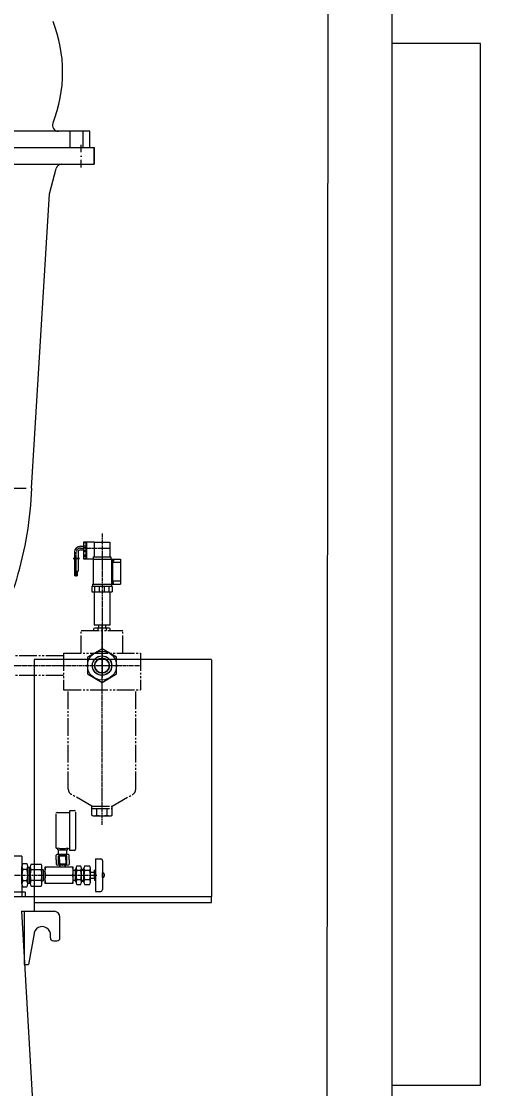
# Model space of a CAD drawing. Header units: inches. Extents: x 0 to 26418, y 0 to 20128.
# Drawn here: x 5720 to 6518, y 13904 to 15707 of the extents above; entities that cross this region are included whole.
import ezdxf

# ---------------------------------------------------------------- set-up
doc = ezdxf.new("R2010")
doc.units = ezdxf.units.IN
doc.header["$MEASUREMENT"] = 0
for name, pattern in [('CENTER', [50.8, 31.75, -6.35, 6.35, -6.35]), ('CHAIN', [0.7087, 0.4724, -0.0591, 0.1181, -0.0591]), ('DASHDOT', [25.4, 12.7, -6.35, 0, -6.35]), ('EB_DASHDOTDOT', [45, 30, -3, 3, -3, 3, -3])]:
    doc.linetypes.add(name, pattern=pattern)
doc.layers.get('Defpoints').update_dxf_attribs({"lineweight": 5})
for name, color, linetype, lineweight in [('CAXA0', 7, 'Continuous', 5), ('CAXA1', 5, 'CENTER', 5), ('CAXA尺寸线层', 3, 'Continuous', 5), ('CAXA细实线层', 7, 'Continuous', 5), ('EB0_1', 7, 'Continuous', 5), ('细实线层', 7, 'Continuous', 5)]:
    doc.layers.add(name, color=color, linetype=linetype, lineweight=lineweight)
doc.styles.add('Roman', font='arial.ttf')
doc.styles.get("Standard").update_dxf_attribs({"font": 'arial.ttf'})
doc.dimstyles.new('ISO-25', dxfattribs={"dimscale": 30, "dimtxt": 1.5, "dimasz": 1.5, "dimexe": 2, "dimexo": 2, "dimtad": 1, "dimtih": 1, "dimtoh": 1, "dimdec": 1, "dimlfac": 0.03937, "dimdsep": 46, "dimtxsty": 'Standard', "dimcen": 2.5, "dimclrd": 7, "dimclre": 7, "dimclrt": 7, "dimadec": 0, "dimazin": 0, "dimtfac": 1, "dimtdec": 1, "dimtmove": 0, "dimatfit": 3, "dimfxl": 1, "dimlwd": 5, "dimlwe": 5, "dimarcsym": 0})

# ---------------------------------------------------------------- blocks, each defined once
blk = doc.blocks.new('*D34')
at = {"color": 7, "linetype": 'Continuous', "lineweight": 5, "transparency": 16777216}
for p, q in [((6040.5, 17398.3), (7052.5, 17398.3)), ((6992.5, 17353.3), (6992.5, 15541.1)), ((6992.5, 13798.3), (6992.5, 15335)), ((6506, 13753.3), (7052.5, 13753.3))]:
    blk.add_line(p, q, dxfattribs=at)
at = {"color": 7, "transparency": 16777216}
for points in [[(6985, 17353.3), (7000, 17353.3), (6992.5, 17398.3)], [(6985, 13798.3), (7000, 13798.3), (6992.5, 13753.3)]]:
    blk.add_solid(points, dxfattribs=at)
at = {"layer": 'Defpoints', "color": 0, "transparency": 16777216}
for p in [(5980.5, 17398.3), (6446, 13753.3), (6992.5, 13753.3)]:
    blk.add_point(p, dxfattribs=at)
at = {"color": 7, "lineweight": 5, "transparency": 16777216, "insert": (6992.5, 15438.1), "char_height": 165, "attachment_point": 5, "style": 'Roman'}
blk.add_mtext('143.5', dxfattribs=at)

msp = doc.modelspace()

# ---------------------------------------------------------------- linework, layer by layer
at = {"color": 7, "lineweight": 5}
for p, q in [((6238.19, 16453.28), (6236.05, 13753.28)), ((6346.04, 16453.28), (6346.04, 13753.28)), ((6496.04, 15669.28), (6346.04, 15669.28)), ((6496.04, 13909.28), (6496.04, 15669.28)), ((5801.98, 15493.26), (5801.98, 15521.26)), ((5823.98, 15493.26), (5823.98, 15521.26)), ((5338.04, 15493.28), (5843.04, 15493.28)), ((5843.04, 15465.28), (5843.04, 15493.28)), ((5590.54, 15465.28), (5843.04, 15465.28)), ((5766.96, 15415.28), (5778.38, 15457.87)), ((5736.57, 14918.28), (5766.96, 15415.28)), ((6041.04, 14218.28), (6041.04, 14228.28)), ((6346.04, 13909.28), (6496.04, 13909.28))]:
    msp.add_line(p, q, dxfattribs=at)
at = {"color": 7, "linetype": 'Continuous', "lineweight": 5}
for p, q in [((5345.54, 15493.28), (5835.54, 15493.28)), ((5842.53, 14826.78), (5824.51, 14826.78)), ((5824.53, 14826.78), (5824.53, 14806.78)), ((5824.53, 14825.97), (5828.53, 14825.97)), ((5828.53, 14826.78), (5828.53, 14806.78)), ((5829.53, 14826.78), (5829.53, 14806.78)), ((5842.53, 14826.78), (5842.53, 14802.28)), ((5842.53, 14826.78), (5869.53, 14826.78)), ((5869.53, 14826.78), (5869.53, 14802.28)), ((5809.53, 14809.78), (5809.53, 14799.99)), ((5815.53, 14809.78), (5815.53, 14799.99)), ((5819.53, 14819.78), (5824.53, 14819.78)), ((5819.53, 14813.78), (5824.53, 14813.78)), ((5824.53, 14820.43), (5828.53, 14820.43)), ((5824.53, 14818.78), (5824.53, 14798.78)), ((5824.53, 14817.97), (5828.53, 14817.97)), ((5824.53, 14813.13), (5828.53, 14813.13)), ((5824.53, 14811.24), (5828.53, 14811.24)), ((5824.53, 14805.13), (5828.53, 14805.13)), ((5824.53, 14803.24), (5828.53, 14803.24)), ((5828.53, 14818.78), (5828.53, 14798.78)), ((5829.53, 14818.78), (5829.53, 14798.78)), ((5807.53, 14799.99), (5817.71, 14799.99)), ((5807.53, 14798.99), (5817.71, 14798.99)), ((5809.53, 14801.78), (5809.53, 14791.99)), ((5809.53, 14798.99), (5809.53, 14777.79)), ((5815.53, 14801.78), (5815.53, 14791.99)), ((5815.53, 14798.99), (5815.53, 14777.79)), ((5824.53, 14799.6), (5828.53, 14799.6)), ((5824.53, 14798.78), (5841.03, 14798.78)), ((5841.03, 14802.28), (5841.03, 14798.28)), ((5841.03, 14802.28), (5871.03, 14802.28)), ((5841.03, 14798.28), (5887.03, 14798.28)), ((5841.03, 14798.28), (5841.03, 14755.78)), ((5841.03, 14794.28), (5841.03, 14790.28)), ((5871.03, 14802.28), (5871.03, 14798.28)), ((5872.03, 14798.28), (5872.03, 14755.78)), ((5872.03, 14790.28), (5872.03, 14751.77)), ((5874.03, 14798.28), (5874.03, 14755.78)), ((5874.03, 14798.09), (5875.53, 14798.09)), ((5874.03, 14794.59), (5875.53, 14794.59)), ((5874.03, 14792.78), (5887.03, 14792.78)), ((5875.53, 14798.09), (5875.53, 14794.59)), ((5887.03, 14798.28), (5887.03, 14755.78)), ((5809.53, 14777.79), (5815.53, 14777.79)), ((5810.28, 14769.95), (5810.28, 14777.79)), ((5811.78, 14769.95), (5810.28, 14769.95)), ((5811.78, 14769.95), (5811.78, 14777.79)), ((5813.28, 14769.95), (5813.28, 14777.79)), ((5814.78, 14769.95), (5813.28, 14769.95)), ((5814.78, 14769.95), (5814.78, 14777.79)), ((5873.03, 14751.77), (5839.03, 14751.77)), ((5839.03, 14751.77), (5839.03, 14742.78)), ((5840.03, 14755.78), (5840.03, 14751.77)), ((5840.03, 14755.78), (5887.03, 14755.78)), ((5844.05, 14742.78), (5844.05, 14751.77)), ((5851.63, 14742.78), (5851.63, 14751.77)), ((5860.4, 14742.78), (5860.4, 14751.77)), ((5868.01, 14742.78), (5868.01, 14751.77)), ((5872.03, 14755.78), (5872.03, 14751.77)), ((5873.03, 14751.77), (5873.03, 14742.78)), ((5874.03, 14761.28), (5887.03, 14761.28)), ((5874.03, 14759.48), (5875.53, 14759.48)), ((5874.03, 14755.98), (5875.53, 14755.98)), ((5875.53, 14755.98), (5875.53, 14759.48)), ((5839.03, 14742.78), (5873.03, 14742.78)), ((5842.53, 14742.78), (5842.53, 14686.78)), ((5869.53, 14742.78), (5869.53, 14686.78)), ((5842.18, 14677.59), (5842.18, 14680.76)), ((5869.54, 14686.78), (5842.53, 14686.78)), ((5866.43, 14681.78), (5845.64, 14681.78)), ((5849.11, 14680.76), (5849.11, 14677.59)), ((5850.04, 14686.78), (5850.04, 14681.78)), ((5862.04, 14686.78), (5862.04, 14681.78)), ((5862.97, 14680.76), (5862.97, 14677.59)), ((5869.89, 14677.59), (5869.89, 14680.76)), ((5856.03, 14646.58), (5831.52, 14632.43)), ((5880.54, 14632.43), (5856.03, 14646.58)), ((5741.04, 14629.28), (6041.04, 14629.28)), ((5741.04, 14628.28), (5741.04, 14228.28)), ((5831.52, 14632.43), (5831.52, 14604.13)), ((5880.54, 14604.13), (5880.54, 14632.43)), ((6041.04, 14628.28), (6041.04, 14228.28)), ((5831.52, 14604.13), (5856.03, 14589.98)), ((5856.03, 14589.98), (5880.54, 14604.13)), ((5780.03, 14370.28), (5801.03, 14370.28)), ((5801.03, 14373.53), (5809.03, 14373.53)), ((5801.03, 14372.53), (5801.03, 14306.03)), ((5811.03, 14370.53), (5811.03, 14308.03)), ((5778.03, 14367.28), (5778.03, 14311.28)), ((5778.56, 14290.28), (5778.56, 14298.28)), ((5780.03, 14309.28), (5781.53, 14309.28)), ((5797.76, 14299.28), (5781.3, 14299.28)), ((5781.53, 14307.28), (5781.53, 14310.36)), ((5781.53, 14307.28), (5797.53, 14307.28)), ((5782.28, 14306.83), (5782.28, 14307.28)), ((5782.28, 14299.28), (5782.28, 14306.83)), ((5782.28, 14299.28), (5796.78, 14299.28)), ((5783.78, 14296.78), (5783.78, 14299.28)), ((5784.05, 14290.28), (5784.05, 14298.28)), ((5795.02, 14290.28), (5795.02, 14298.28)), ((5795.28, 14296.78), (5795.28, 14299.28)), ((5796.78, 14306.83), (5796.78, 14307.28)), ((5796.78, 14299.28), (5796.78, 14306.83)), ((5797.53, 14307.28), (5797.53, 14310.36)), ((5797.53, 14309.28), (5801.03, 14309.28)), ((5800.5, 14290.28), (5800.5, 14298.28)), ((5809.03, 14306.03), (5801.03, 14306.03)), ((5720.53, 14296.28), (5585.53, 14296.28)), ((5720.53, 14296.28), (5720.53, 14228.28)), ((5722.03, 14283.91), (5729.04, 14283.91)), ((5735.99, 14282.75), (5753.07, 14282.75)), ((5778.56, 14290.28), (5778.56, 14282.28)), ((5797.76, 14281.28), (5781.3, 14281.28)), ((5782.53, 14296.78), (5796.53, 14296.78)), ((5782.53, 14283.28), (5782.53, 14296.78)), ((5782.53, 14283.28), (5796.53, 14283.28)), ((5784.05, 14290.28), (5784.05, 14282.28)), ((5784.53, 14277.78), (5784.53, 14281.28)), ((5787.03, 14282.28), (5787.03, 14283.28)), ((5787.03, 14282.28), (5792.03, 14282.28)), ((5792.03, 14282.28), (5792.03, 14283.28)), ((5794.53, 14277.78), (5794.53, 14281.28)), ((5795.02, 14290.28), (5795.02, 14282.28)), ((5796.53, 14283.28), (5796.53, 14296.78)), ((5800.5, 14290.28), (5800.5, 14282.28)), ((5813.3, 14279.87), (5820, 14279.87)), ((5826.68, 14279.87), (5835.38, 14279.87)), ((5845.03, 14291.78), (5845.03, 14264.28)), ((5845.03, 14291.78), (5854.03, 14291.78)), ((5857.03, 14288.78), (5857.03, 14239.78)), ((5720.53, 14249.56), (5720.53, 14279)), ((5729.04, 14274.09), (5722.03, 14274.09)), ((5730.53, 14249.56), (5730.53, 14279)), ((5730.53, 14277.78), (5734.53, 14277.78)), ((5733.53, 14250.78), (5733.53, 14277.78)), ((5734.53, 14278.13), (5734.53, 14264.28)), ((5734.53, 14250.42), (5734.53, 14264.28)), ((5753.07, 14273.52), (5735.99, 14273.52)), ((5754.53, 14250.42), (5754.53, 14278.13)), ((5754.53, 14273.78), (5756.53, 14273.78)), ((5756.53, 14273.78), (5756.53, 14254.78)), ((5756.53, 14271.28), (5759.53, 14270.43)), ((5807.53, 14277.78), (5759.53, 14277.78)), ((5759.53, 14277.58), (5759.53, 14250.78)), ((5760.71, 14264.28), (5806.38, 14264.28)), ((5807.53, 14250.78), (5807.53, 14277.78)), ((5807.53, 14272.88), (5810.53, 14272.88)), ((5810.53, 14274.28), (5812.15, 14274.28)), ((5810.53, 14274.28), (5810.53, 14254.28)), ((5812.15, 14252.59), (5812.15, 14275.97)), ((5820, 14272.07), (5813.3, 14272.07)), ((5821.15, 14252.59), (5821.15, 14275.97)), ((5821.15, 14274.28), (5825.53, 14274.28)), ((5825.53, 14252.59), (5825.53, 14275.97)), ((5835.38, 14272.07), (5826.68, 14272.07)), ((5836.53, 14252.59), (5836.53, 14275.97)), ((5836.53, 14269.28), (5843.53, 14269.28)), ((5843.53, 14259.28), (5843.53, 14272.51)), ((5845.03, 14272.51), (5843.53, 14272.51)), ((5843.53, 14269.28), (5843.53, 14255.51)), ((5845.03, 14264.28), (5845.03, 14236.78)), ((5857.03, 14260.28), (5857.03, 14268.28)), ((5857.03, 14268.28), (5858.73, 14268.28)), ((5859.74, 14264.68), (5859.74, 14263.88)), ((5860.13, 14264.68), (5859.74, 14264.68)), ((5860.13, 14263.88), (5859.74, 14263.88)), ((5729.04, 14254.46), (5722.03, 14254.46)), ((5722.03, 14244.65), (5729.04, 14244.65)), ((5730.53, 14250.78), (5734.53, 14250.78)), ((5753.07, 14255.04), (5735.99, 14255.04)), ((5735.99, 14245.8), (5753.07, 14245.8)), ((5754.53, 14254.78), (5756.53, 14254.78)), ((5756.53, 14257.28), (5759.54, 14258.13)), ((5759.53, 14250.78), (5807.53, 14250.78)), ((5807.53, 14255.68), (5810.53, 14255.68)), ((5810.53, 14254.28), (5812.15, 14254.28)), ((5820, 14256.48), (5813.3, 14256.48)), ((5813.3, 14248.69), (5820, 14248.69)), ((5821.15, 14254.28), (5825.53, 14254.28)), ((5835.38, 14256.48), (5826.68, 14256.48)), ((5826.68, 14248.69), (5835.38, 14248.69)), ((5836.53, 14259.28), (5843.53, 14259.28)), ((5845.03, 14255.51), (5843.53, 14255.51)), ((5858.75, 14260.28), (5857.03, 14260.28)), ((4631.04, 14228.28), (6041.04, 14228.28)), ((5726.04, 14235.28), (5631.04, 14235.28)), ((5726.03, 14235.3), (5726.03, 14228.3)), ((5741.04, 14228.28), (5741.04, 14203.28)), ((5845.03, 14236.78), (5854.03, 14236.78)), ((5741.04, 14218.28), (6041.04, 14218.28)), ((5719.62, 14203.28), (5743.34, 13798.28)), ((5719.62, 14203.28), (5774.88, 14203.28)), ((5724.88, 14113.28), (5724.88, 14203.28)), ((5784.88, 14158.28), (5784.88, 14193.28)), ((5741.09, 14165.71), (5731.85, 14113.28)), ((5768.8, 14158.28), (5768.8, 14164.79)), ((5773.8, 14153.28), (5779.88, 14153.28)), ((5724.88, 14113.28), (5731.85, 14113.28))]:
    msp.add_line(p, q, dxfattribs=at)
at = {"color": 7, "linetype": 'DASHDOT', "lineweight": 5}
msp.add_line((5820.54, 15459.86), (5820.54, 15499.87), dxfattribs=at)
at = {"color": 7, "linetype": 'CHAIN', "lineweight": 5, "ltscale": 15}
for p, q in [((5856.03, 14841.56), (5856.03, 14598.05)), ((5812.53, 14777.05), (5812.53, 14809.78)), ((5819.53, 14816.78), (5869.53, 14816.78)), ((5856.03, 14349.16), (5856.03, 14685.35)), ((5603.54, 14618.28), (5921.03, 14618.28)), ((5389.14, 14264.95), (5847.53, 14264.28))]:
    msp.add_line(p, q, dxfattribs=at)
at = {"color": 7, "linetype": 'Continuous', "lineweight": 5}
for radius in [24.51, 16.5, 16.3, 12.5]:
    msp.add_circle((5856.03, 14618.28), radius, dxfattribs=at)
at = {"color": 7, "lineweight": 5}
for centre, radius, start, end in [((5555.45, 15620.78), 234.02, 338.48295, 21.51705), ((5782.33, 15531.01), 10, 158.40146, 269.9185), ((5788.04, 15455.28), 10, 90, 165)]:
    msp.add_arc(centre, radius, start, end, dxfattribs=at)
at = {"color": 7, "linetype": 'Continuous', "lineweight": 5}
for centre, radius, start, end in [((5819.53, 14809.78), 10, 90, 180), ((5819.53, 14809.78), 4, 90, 180), ((5845.64, 14675.4), 6.38, 57.13277, 122.86723), ((5856.04, 14657.78), 24, 73.22135, 106.77865), ((5866.43, 14675.4), 6.38, 57.13277, 122.86723), ((5856.03, 14618.28), 12.5, 90, 270), ((5856.04, 14618.28), 12.5, 270, 90), ((5780.03, 14368.28), 2, 90, 180), ((5809.03, 14371.53), 2, 0, 90), ((5780.03, 14311.28), 2, 180, 270), ((5781.3, 14295.02), 4.26, 49.93201, 130.06799), ((5789.53, 14339.28), 30, 254.53399, 285.46601), ((5789.53, 14283.74), 15.54, 69.33452, 110.66548), ((5797.76, 14295.02), 4.26, 49.93201, 130.06799), ((5809.03, 14308.03), 2, 270, 0), ((5729.34, 14279), 8.81, 146.1491, 213.8509), ((5721.72, 14279), 8.81, 326.1491, 33.8509), ((5721.72, 14279), 8.81, 326.1491, 33.8509), ((5742.58, 14278.13), 8.05, 144.96996, 215.03004), ((5746.49, 14278.13), 8.05, 324.96996, 35.03004), ((5781.3, 14285.54), 4.26, 229.93201, 310.06799), ((5789.53, 14296.82), 15.54, 249.33452, 290.66548), ((5797.76, 14285.54), 4.26, 229.93201, 310.06799), ((5819.33, 14275.97), 7.18, 147.13277, 212.86723), ((5813.97, 14275.97), 7.18, 327.13277, 32.86723), ((5832.71, 14275.97), 7.18, 147.13277, 212.86723), ((5829.35, 14275.97), 7.18, 327.13277, 32.86723), ((5854.03, 14288.78), 3, 0, 90), ((5753.53, 14264.28), 33, 162.69712, 197.30288), ((5697.53, 14264.28), 33, 342.69712, 17.30288), ((5764.53, 14264.28), 30, 162.06607, 180), ((5764.53, 14264.28), 30, 180, 197.93393), ((5724.53, 14264.28), 30, 0, 17.93393), ((5724.53, 14264.28), 30, 342.06607, 0), ((5779.93, 14271.03), 20.39, 160.67144, 199.32856), ((5779.93, 14257.53), 20.39, 160.6457, 199.32856), ((5787.14, 14271.03), 20.39, 340.67144, 19.32856), ((5787.14, 14257.53), 20.39, 340.67144, 19.32856), ((5839.15, 14264.28), 27, 163.22135, 196.77865), ((5794.15, 14264.28), 27, 343.22135, 16.77865), ((5852.53, 14264.28), 27, 163.22135, 196.77865), ((5809.53, 14264.28), 27, 343.22135, 16.77865), ((5853.74, 14264.28), 6.39, 3.58332, 38.7523), ((5853.74, 14264.28), 6.4, 321.2477, 356.41668), ((5729.34, 14249.56), 8.81, 146.1491, 213.8509), ((5721.72, 14249.56), 8.81, 326.1491, 33.8509), ((5742.58, 14250.42), 8.05, 144.96996, 215.03004), ((5746.49, 14250.42), 8.05, 324.96996, 35.03004), ((5819.33, 14252.59), 7.18, 147.13277, 212.86723), ((5813.97, 14252.59), 7.18, 327.13277, 32.86723), ((5832.71, 14252.59), 7.18, 147.13277, 212.86723), ((5829.35, 14252.59), 7.18, 327.13277, 32.86723), ((5854.03, 14239.78), 3, 270, 0), ((5774.88, 14193.28), 10, 0, 90), ((5754.88, 14163.28), 14, 353.81156, 180), ((5773.8, 14158.28), 5, 180, 270), ((5779.88, 14158.28), 5, 270, 360)]:
    msp.add_arc(centre, radius, start, end, dxfattribs=at)
at = {"color": 7, "linetype": 'CHAIN', "lineweight": 5, "ltscale": 15}
msp.add_arc((5819.53, 14809.78), 7, 90, 180, dxfattribs=at)
at = {"layer": 'CAXA0', "color": 7, "linetype": 'Continuous', "lineweight": 5}
for p, q in [((5835.48, 15521.28), (5345.48, 15521.28)), ((5835.59, 15493.26), (5835.59, 15521.26))]:
    msp.add_line(p, q, dxfattribs=at)
at = {"layer": 'CAXA1', "linetype": 'CENTER', "lineweight": 5, "ltscale": 15}
msp.add_line((4612.2, 14918.28), (5727.55, 14918.28), dxfattribs=at)
at = {"layer": 'CAXA1', "linetype": 'CENTER', "lineweight": 5, "ltscale": 3}
for p, q in [((5812.53, 14769.05), (5812.53, 14801.78)), ((5826.03, 14634.78), (5826.03, 14634.82)), ((5826.03, 14606.75), (5826.03, 14606.78)), ((5826.03, 14601.75), (5826.03, 14601.78))]:
    msp.add_line(p, q, dxfattribs=at)
at = {"layer": 'CAXA尺寸线层', "color": 7, "linetype": 'Continuous', "lineweight": 5}
for p, q in [((5824.53, 14826.78), (5824.53, 14821.79)), ((5824.53, 14818.78), (5824.53, 14813.79))]:
    msp.add_line(p, q, dxfattribs=at)
at = {"layer": 'CAXA细实线层', "color": 7, "linetype": 'EB_DASHDOTDOT', "lineweight": 5}
for p, q in [((5821.03, 14639.27), (5821.03, 14677.59)), ((5821.03, 14677.59), (5891.03, 14677.59)), ((5891.03, 14639.27), (5891.03, 14677.59)), ((5791.02, 14634.78), (5603.44, 14634.78)), ((5791.02, 14639.27), (5791.02, 14577.27)), ((5791.02, 14639.27), (5921.03, 14639.27)), ((5921.03, 14639.27), (5921.03, 14577.27)), ((5791.02, 14601.78), (5603.39, 14601.78)), ((5791.03, 14577.27), (5921.03, 14577.27)), ((5799.02, 14409.45), (5799.02, 14577.27)), ((5913.03, 14409.45), (5913.03, 14577.27)), ((5838.71, 14380.77), (5804.03, 14400.79)), ((5873.35, 14380.77), (5908.03, 14400.79)), ((5838.71, 14380.77), (5873.35, 14380.77)), ((5838.71, 14365.54), (5838.71, 14380.77)), ((5838.71, 14376.77), (5873.35, 14376.77)), ((5847.37, 14365.54), (5847.37, 14376.77)), ((5864.69, 14365.54), (5864.69, 14376.77)), ((5873.35, 14365.54), (5873.35, 14380.77)), ((5843.04, 14364.27), (5869.02, 14364.27))]:
    msp.add_line(p, q, dxfattribs=at)
at = {"layer": 'CAXA细实线层', "color": 7, "linetype": 'Continuous', "lineweight": 5}
for p, q in [((5846.03, 14376.77), (5866.03, 14376.77)), ((5783.78, 14283.28), (5783.78, 14296.78)), ((5795.28, 14283.28), (5795.28, 14296.78)), ((5810.53, 14272.88), (5812.15, 14272.88)), ((5821.15, 14272.88), (5825.53, 14272.88)), ((5810.53, 14255.68), (5812.15, 14255.68)), ((5821.15, 14255.68), (5825.53, 14255.68))]:
    msp.add_line(p, q, dxfattribs=at)
at = {"layer": 'CAXA细实线层', "color": 7, "lineweight": 5}
for p, q in [((5785.53, 14277.78), (5785.53, 14281.28)), ((5793.53, 14277.78), (5793.53, 14281.28)), ((5733.53, 14276.78), (5734.53, 14276.78)), ((5733.53, 14251.78), (5734.53, 14251.78))]:
    msp.add_line(p, q, dxfattribs=at)
at = {"layer": 'CAXA细实线层', "color": 7, "linetype": 'Continuous', "lineweight": 5}
msp.add_circle((5856.03, 14618.28), 16.5, dxfattribs=at)
at = {"layer": 'CAXA细实线层', "color": 7, "linetype": 'EB_DASHDOTDOT', "lineweight": 5}
for centre, radius, start, end in [((5809.03, 14409.45), 10, 180, 240), ((5903.03, 14409.45), 10, 300, 0), ((5843.04, 14372.24), 7.98, 237.13277, 302.86723), ((5856.03, 14394.27), 30, 253.22135, 286.77865), ((5869.02, 14372.24), 7.98, 237.13277, 302.86723)]:
    msp.add_arc(centre, radius, start, end, dxfattribs=at)
at = {"layer": 'EB0_1', "color": 7, "linetype": 'Continuous', "lineweight": 5}
msp.add_open_spline([(5418.07, 15350.6), (5412.69, 15354.22), (5368.59, 15382.68), (5278.93, 15420.81), (5144.59, 15444.91), (5008.9, 15429.06), (4879.25, 15380.13), (4766.01, 15298.03), (4677.18, 15188.77), (4619.34, 15059.25), (4596.81, 14919.46), (4612.01, 14776.49), (4662.54, 14640.55), (4748.79, 14521.93), (4862.88, 14429.29), (4998.01, 14368.43), (5146.22, 14345.01), (5295.62, 14360.7), (5436.84, 14414.96), (5560, 14504.54), (5656.01, 14623.11), (5718.66, 14764.12), (5735.29, 14866.22), (5737.26, 14918.28)], degree=3, knots=[0, 0, 0, 0, 419.1035971, 3392.9937975, 6215.3745007, 9149.023429, 12103.3367185, 15079.8722954, 18078.6424116, 21099.6692413, 24142.9188849, 27118.4769627, 30293.7532191, 33403.6957507, 36481.2301011, 39689.5818652, 42866.2405202, 46065.1568425, 49286.2972383, 52529.6730109, 55795.3067687, 59028.9874738, 62395.0275036, 62395.0275036, 62395.0275036, 62395.0275036], dxfattribs=at)
at = {"layer": '细实线层', "color": 7, "lineweight": 5}
msp.add_line((5843.04, 15493.28), (5843.04, 15465.28), dxfattribs=at)

# ---------------------------------------------------------------- dimensions: what is measured, and where the dimension line sits
at = {"color": 7, "lineweight": 5}
dim = msp.add_linear_dim(base=(6992.52, 13753.28), p1=(5980.54, 17398.28), p2=(6446.04, 13753.28), angle=90, dimstyle='ISO-25', override={"dimtxt": 5.5, "dimpost": '\\X', "dimtxsty": 'Roman', "dimtmove": 1}, dxfattribs=at)
dim.commit()
dim.dimension.update_dxf_attribs({"geometry": '*D34', "text_midpoint": (6992.52, 15438.06), "dimtype": 160})

doc.saveas('drawing.dxf')
